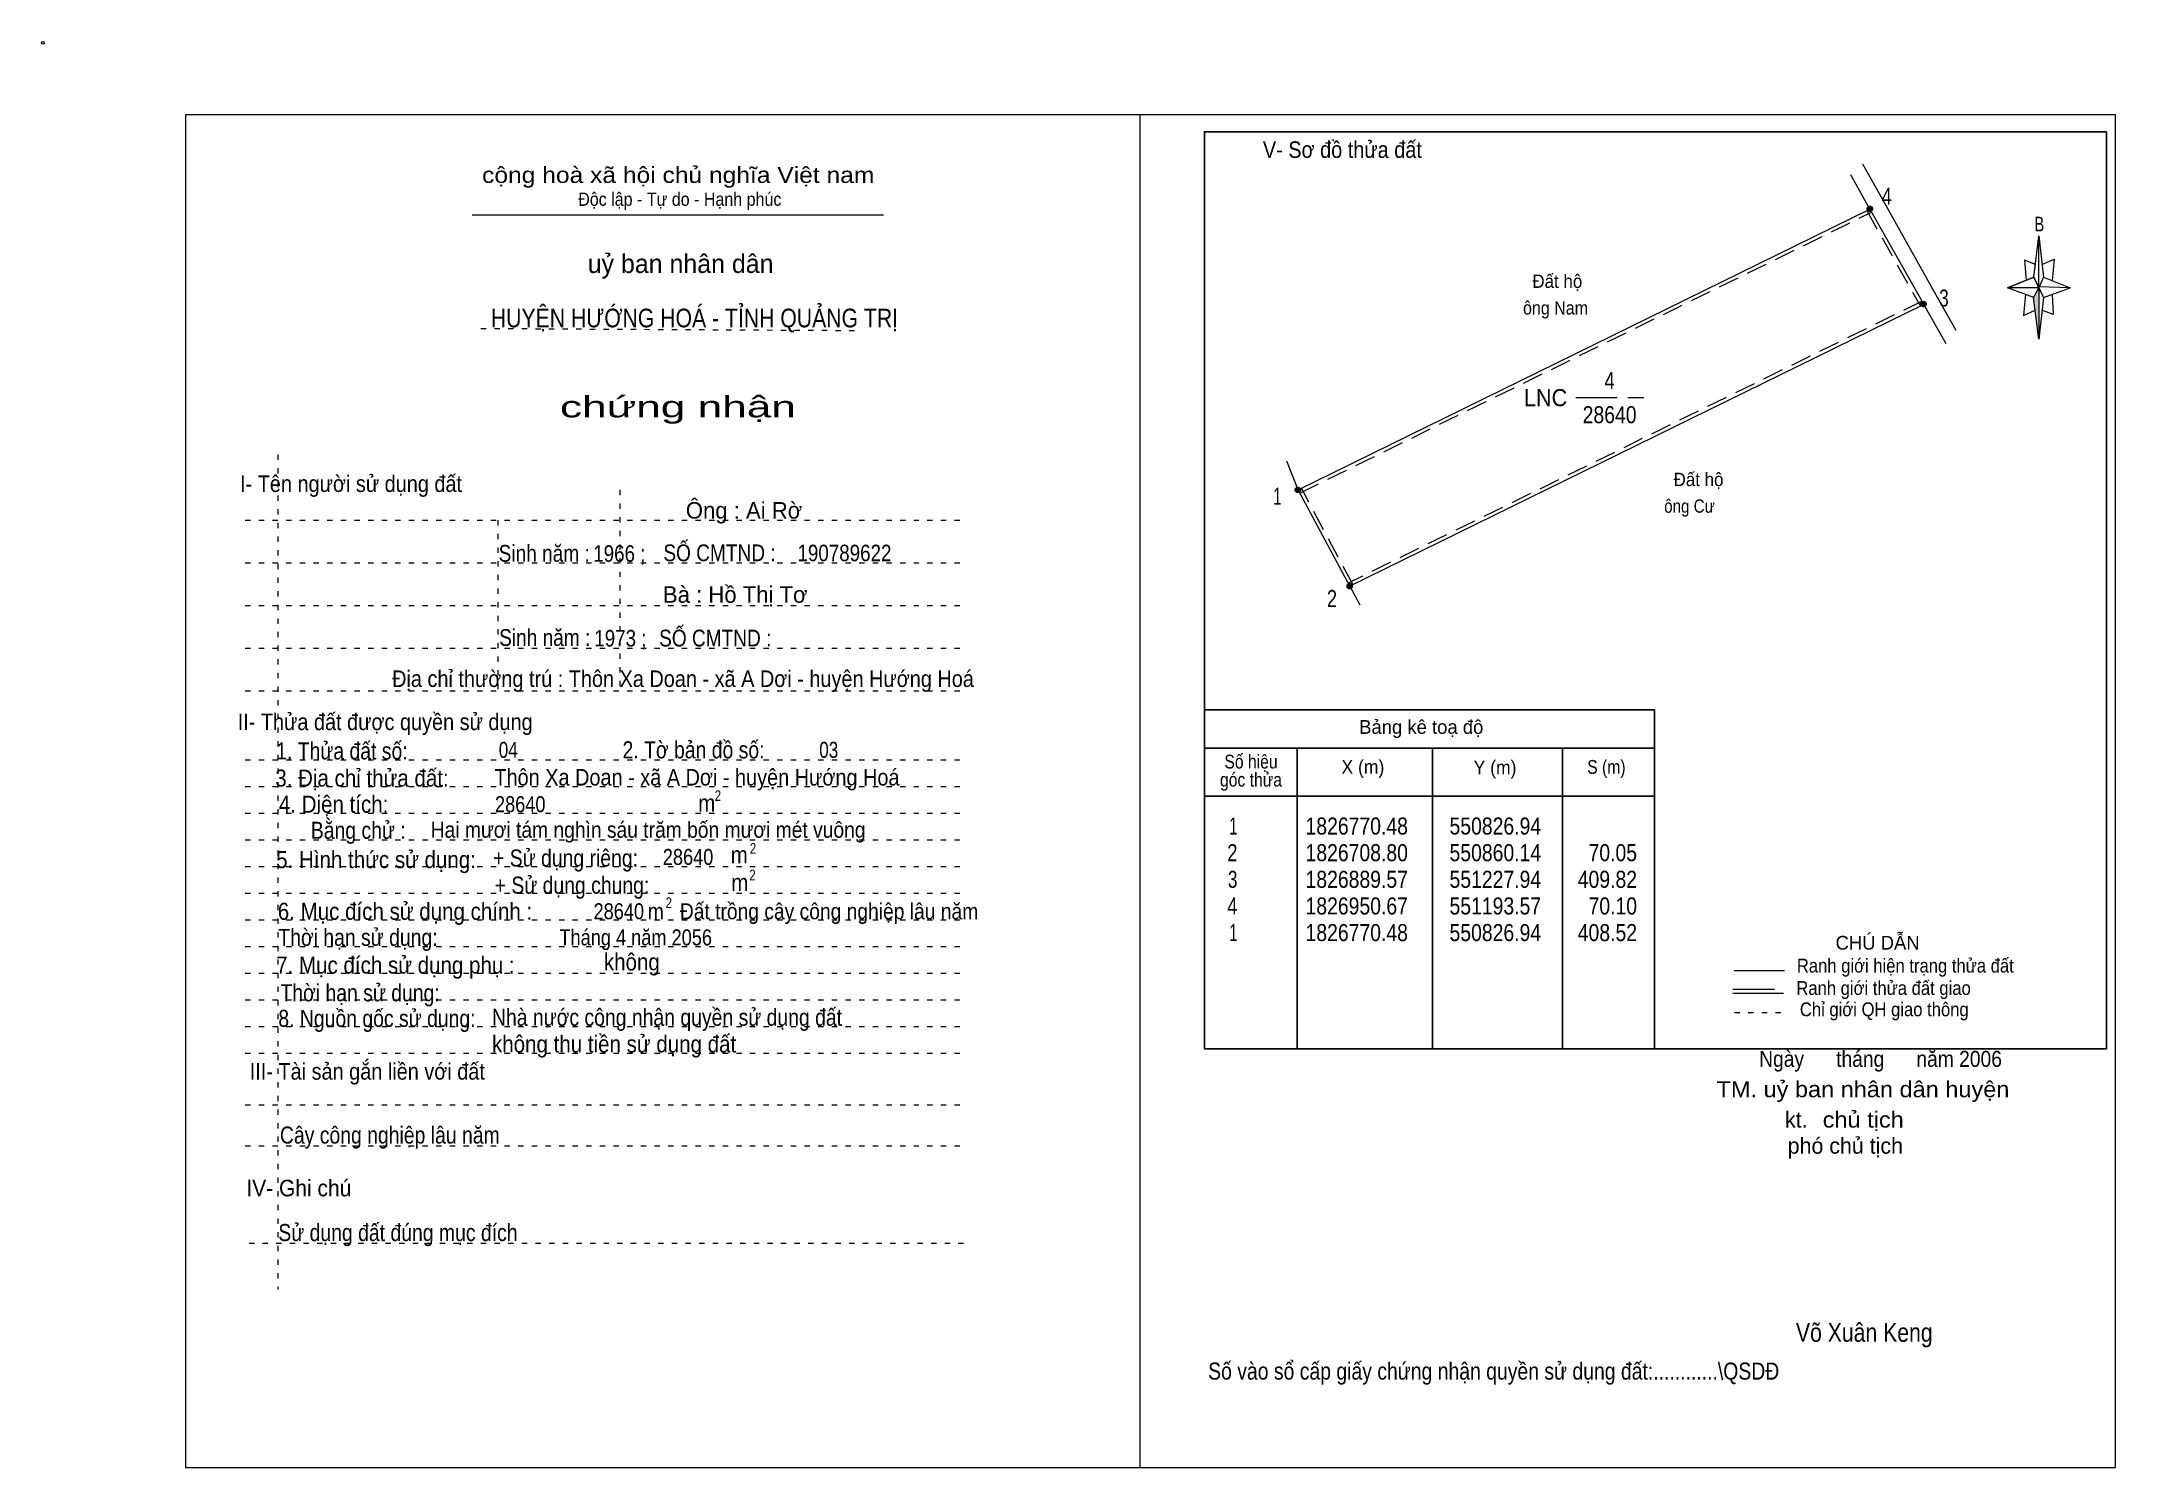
# Model space of a CAD drawing. Header units: centimetres. Extents: x -1.6 to 37.4, y -1.3 to 25.5.
import ezdxf
from ezdxf.enums import TextEntityAlignment as Align

# ---------------------------------------------------------------- set-up
doc = ezdxf.new("R2010")
doc.units = ezdxf.units.CM
doc.header["$LTSCALE"] = 0.13
for name, pattern in [('DOTTED', [1.5, 0.3, -1.2]), ('LONG_DASHED', [7.5, 6, -1.5]), ('MEDIUM_DASHED', [4.5, 3, -1.5])]:
    doc.linetypes.add(name, pattern=pattern)
for name, color, linetype, lineweight in [('1', 7, 'DOTTED', 13), ('10', 7, 'Continuous', 13), ('2', 7, 'Continuous', 25), ('3', 7, 'Continuous', 13), ('30', 7, 'Continuous', 13), ('32', 7, 'LONG_DASHED', 13), ('33', 7, 'LONG_DASHED', 13), ('35', 7, 'Continuous', 13)]:
    doc.layers.add(name, color=color, linetype=linetype, lineweight=lineweight)

msp = doc.modelspace()

# ---------------------------------------------------------------- hatches: boundary and pattern name
at = {"layer": '30'}
msp.add_hatch(color=256, dxfattribs=at).paths.add_polyline_path([(35.91, 20.87), (35.91, 19.91), (35.81, 20.69)])
at = {"layer": '32'}
for points in [[(32.79, 22.3548, 1), (32.69, 22.3548, 1)], [(33.7964, 20.5657, 1), (33.6964, 20.5657, 1)], [(22.0545, 17.0786, 1), (21.9545, 17.0786, 1)], [(23.0267, 15.2725, 1), (22.9267, 15.2725, 1)]]:
    msp.add_hatch(color=256, dxfattribs=at).paths.add_polyline_path(points)

# ---------------------------------------------------------------- linework, layer by layer
at = {"layer": '1', "linetype": 'Continuous'}
msp.add_line((6.51, 22.24), (14.23, 22.24), dxfattribs=at)
at = {"layer": '1'}
for p, q in [((6.67, 20.11), (13.82, 20.07)), ((2.86, 17.74), (2.86, 2.07)), ((9.28, 17.08), (9.28, 13.31)), ((2.25, 16.51), (15.75, 16.51)), ((6.99, 16.51), (6.99, 13.31)), ((2.25, 15.71), (15.75, 15.71)), ((2.25, 14.91), (15.75, 14.91)), ((2.25, 14.11), (15.75, 14.11)), ((2.25, 13.31), (15.75, 13.31)), ((2.25, 12.01), (15.75, 12.01)), ((2.25, 11.51), (15.75, 11.51)), ((2.25, 11.01), (15.75, 11.01)), ((2.25, 10.51), (15.75, 10.51)), ((2.25, 10.01), (15.75, 10.01)), ((2.25, 9.51), (15.75, 9.51)), ((2.25, 9.01), (15.75, 9.01)), ((2.25, 8.51), (15.75, 8.51)), ((2.25, 8.01), (15.75, 8.01)), ((2.25, 7.51), (15.75, 7.51)), ((2.25, 7.01), (15.75, 7.01)), ((2.25, 6.51), (15.75, 6.51)), ((2.25, 5.54), (15.75, 5.54)), ((2.25, 4.77), (15.75, 4.77)), ((2.32, 2.94), (15.82, 2.94))]:
    msp.add_line(p, q, dxfattribs=at)
at = {"layer": '10'}
for p, q in [((32.74, 22.35), (32.38, 22.99)), ((34.36, 20.07), (34.01, 20.69)), ((34.17, 19.82), (33.75, 20.56)), ((22.01, 17.08), (21.8, 17.62)), ((22.98, 15.27), (23.17, 14.92))]:
    msp.add_line(p, q, dxfattribs=at)
at = {"layer": '10', "linetype": 'MEDIUM_DASHED'}
for p, q in [((22.04, 17.02), (32.77, 22.29)), ((32.68, 22.32), (33.69, 20.53)), ((33.72, 20.62), (22.95, 15.33)), ((23.04, 15.3), (22.07, 17.11))]:
    msp.add_line(p, q, dxfattribs=at)
at = {"layer": '10'}
msp.add_lwpolyline([(34.01, 20.69), (33.01, 22.48), (32.61, 23.19)], dxfattribs=at)
msp.add_lwpolyline([(22.98, 15.27), (22.01, 17.08), (32.74, 22.35), (33.75, 20.56)], close=True, dxfattribs=at)
msp.add_circle((-1.55, 25.47), 0.025, dxfattribs=at)
at = {"layer": '2'}
for p, q in [((20.25, 12.95), (28.7, 12.95)), ((28.7, 6.59), (28.7, 12.95)), ((20.25, 12.23), (28.7, 12.23)), ((21.99, 6.59), (21.99, 12.23)), ((24.53, 10.89), (24.53, 12.23)), ((26.97, 12.23), (26.97, 6.59)), ((20.25, 11.33), (28.7, 11.33))]:
    msp.add_line(p, q, dxfattribs=at)
msp.add_lwpolyline([(37.18, 23.8), (20.25, 23.8), (20.25, 6.59), (37.18, 6.59)], close=True, dxfattribs=at)
msp.add_lwpolyline([(24.53, 6.59), (24.53, 10.39), (24.53, 10.89)], dxfattribs=at)
at = {"layer": '3'}
msp.add_line((19.04, 24.12), (19.04, -1.27), dxfattribs=at)
for points in [[(19.04, 24.12), (1.13, 24.12), (1.13, -1.27), (19.04, -1.27)], [(19.04, -1.27), (37.35, -1.27), (37.35, 24.12), (19.04, 24.12)]]:
    msp.add_lwpolyline(points, dxfattribs=at)
at = {"layer": '30'}
for p, q in [((35.82, 21.07), (35.91, 21.85)), ((36, 21.07), (36.5, 20.87)), ((35.82, 20.69), (35.32, 20.87)), ((36, 20.69), (35.91, 19.91)), ((36.16, 20.75), (36.18, 20.37)), ((36.18, 20.37), (35.97, 20.45))]:
    msp.add_line(p, q, dxfattribs=at)
for points in [[(35.91, 21.85), (36, 21.07), (35.91, 20.87)], [(35.91, 20.87), (35.32, 20.87), (35.82, 21.07), (36, 20.69), (36.5, 20.87), (35.91, 20.89)], [(35.91, 20.87), (35.91, 19.91), (35.81, 20.69)]]:
    msp.add_lwpolyline(points, close=True, dxfattribs=at)
for points in [[(35.97, 21.31), (36.2, 21.41), (36.16, 21.01)], [(35.91, 20.87), (35.82, 21.07), (35.32, 20.87)], [(35.85, 21.31), (35.64, 21.39), (35.67, 21.01)], [(35.66, 20.75), (35.62, 20.35), (35.84, 20.45)], [(35.91, 20.87), (36, 20.69), (36.5, 20.87)]]:
    msp.add_lwpolyline(points, dxfattribs=at)
at = {"layer": '32'}
for centre in [(32.74, 22.3548), (33.7464, 20.5657), (22.0045, 17.0786), (22.9767, 15.2725)]:
    msp.add_circle(centre, 0.05, dxfattribs=at)
at = {"layer": '33'}
msp.add_line((27.22, 18.81), (28.5, 18.81), dxfattribs=at)
at = {"layer": '35'}
for p, q in [((30.19, 8.06), (31.14, 8.06)), ((30.17, 7.63), (31.12, 7.63))]:
    msp.add_line(p, q, dxfattribs=at)
at = {"layer": '35', "linetype": 'LONG_DASHED'}
msp.add_line((30.17, 7.71), (31.12, 7.71), dxfattribs=at)
at = {"layer": '35', "linetype": 'DOTTED'}
msp.add_line((30.2, 7.27), (31.19, 7.27), dxfattribs=at)

# ---------------------------------------------------------------- texts
at = {"layer": '1'}
for s, height, width, p in [('V- Sơ đồ thửa đất', 0.31, 0.9, (22.84, 23.31)), ('cộng hoà xã hội chủ nghĩa Việt nam', 0.3, 1.15, (10.375, 22.84)), ('Độc lập - Tự do - Hạnh phúc', 0.25, 0.9, (10.405, 22.41)), ('chứng nhận', 0.4, 1.55, (10.37, 18.44)), ('I- Tên người sử dụng đất', 0.31, 0.9, (4.235, 17.04)), ('II- Thửa đất được quyền sử dụng', 0.31, 0.9, (4.875, 12.57)), ('III- Tài sản gắn liền với đất', 0.31, 0.9, (4.54, 6.01)), ('IV- Ghi chú', 0.31, 0.95, (3.255, 3.82))]:
    msp.add_text(s, height=height, dxfattribs=dict(at, width=width)).set_placement(p, align=Align.CENTER)
msp.add_text('uỷ ban nhân dân', height=0.35, dxfattribs=at).set_placement((10.42, 21.15), align=Align.CENTER)
at = {"layer": '10'}
for s, width, p in [('  Đất hộ', 0.95, (26.23, 20.87)), ('ông Nam', 0.9, (26.23, 20.37)), ('  Đất hộ', 0.95, (28.88, 17.15)), ('ông Cư', 0.85, (28.88, 16.65))]:
    msp.add_text(s, height=0.25, dxfattribs=dict(at, width=width)).set_placement(p)
for s, height, p in [('Ông : Ai Rờ', 0.31, (11.61, 16.54)), ('Bà : Hồ Thị Tơ', 0.31, (11.445, 14.96)), ('kt.  ', 0.3, (31.47, 5.11)), ('phó chủ tịch ', 0.3, (32.335, 4.62))]:
    msp.add_text(s, height=height, dxfattribs=at).set_placement(p, align=Align.CENTER)
for s, height, width, p in [('Sinh năm :', 0.3149, 0.85, (7.86, 15.73)), ('1966 ;', 0.31, 0.85, (9.27, 15.73)), ('SỐ CMTND :', 0.3149, 0.85, (11.15, 15.74)), ('190789622', 0.31, 0.85, (13.495, 15.74)), ('Sinh năm :', 0.3149, 0.85, (7.87, 14.15)), ('1973 ;', 0.31, 0.85, (9.29, 14.14)), ('SỐ CMTND :', 0.3149, 0.85, (11.07, 14.14)), ('Địa chỉ thường trú : Thôn Xa Doan - xã A Dơi - huyện Hướng Hoá', 0.31, 0.9, (10.465, 13.38)), ('04', 0.3, 0.8, (7.185, 12.05)), ('03', 0.3, 0.8, (13.2, 12.05)), (' Thôn Xa Doan - xã A Dơi - huyện Hướng Hoá', 0.31, 0.9, (10.675, 11.53)), ('28640', 0.3, 0.85, (7.41, 11.03)), ('Hai mươi tám nghìn sáu trăm bốn mươi mét vuông ', 0.3, 0.9, (9.86, 10.55)), ('28640', 0.3, 0.85, (10.56, 10.04)), ('m   Đất trồng cây công nghiệp lâu năm ', 0.3, 0.9, (12.955, 9.02)), ('28640', 0.3, 0.85, (9.26, 9.02)), ('Tháng 4 năm 2056 ', 0.3, 0.85, (9.625, 8.53)), ('Ngày      tháng      năm 2006', 0.3, 0.9, (32.94, 6.25)), ('TM. uỷ ban nhân dân huyện', 0.3, 1.1, (32.61, 5.68)), ('chủ tịch', 0.3, 1.1, (32.615, 5.11)), ('Võ Xuân Keng ', 0.35, 0.85, (32.69, 1.09))]:
    msp.add_text(s, height=height, dxfattribs=dict(at, width=width)).set_placement(p, align=Align.CENTER)
at = {"layer": '2'}
for s, height, width, p in [('HUYỆN HƯỚNG HOÁ - TỈNH QUẢNG TRỊ', 0.35, 0.85, (10.68, 20.13)), ('Số hiệu', 0.2591, 0.85, (21.125, 11.85)), ('3. Địa chỉ thửa đất:', 0.32, 0.9, (4.44, 11.51)), ('góc thửa', 0.2591, 0.85, (21.125, 11.51)), ('X (m)', 0.2591, 0.95, (23.225, 11.75)), ('Y (m)', 0.2591, 0.95, (25.705, 11.74)), ('S (m)', 0.2591, 0.85, (27.795, 11.75)), ('Số vào sổ cấp giấy chứng nhận quyền sử dụng đất:............\\QSDĐ', 0.32, 0.85, (25.68, 0.38))]:
    msp.add_text(s, height=height, dxfattribs=dict(at, width=width)).set_placement(p, align=Align.CENTER)
msp.add_text('Bảng kê toạ độ', height=0.2591, dxfattribs=at).set_placement((24.32, 12.5), align=Align.CENTER)
for s, height, width, p in [('1. Thửa đất số:', 0.32, 0.85, (2.83, 12.02)), ('2. Tờ bản đồ số:', 0.32, 0.85, (9.33, 12.04)), ('4. Diện tích:', 0.32, 0.9, (2.88, 11.02)), ('m', 0.32, 0.9, (10.75, 11.04)), ('2', 0.2, 0.8, (11.06, 11.24)), ('Bằng chử :', 0.32, 0.85, (3.48, 10.53)), ('5. Hình thức sử dụng:', 0.32, 0.9, (2.83, 9.98)), ('+ Sử dụng riêng:', 0.32, 0.85, (6.9, 10.01)), ('m', 0.32, 0.9, (11.36, 10.07)), ('2', 0.2, 0.8, (11.72, 10.25)), ('+ Sử dụng chung:', 0.32, 0.85, (6.93, 9.5)), ('m', 0.32, 0.9, (11.37, 9.55)), ('2', 0.2, 0.8, (11.71, 9.75)), ('6. Mục đích sử dụng chính : ', 0.32, 0.9, (2.86, 9.01)), ('2', 0.2, 0.8, (10.14, 9.23)), ('Thời hạn sử dụng: ', 0.32, 0.85, (2.87, 8.52)), ('7. Mục đích sử dụng phụ : ', 0.32, 0.9, (2.83, 8)), ('không', 0.32, 0.9, (8.98, 8.06)), ('Thời hạn sử dụng: ', 0.32, 0.85, (2.91, 7.48)), ('8. Nguồn gốc sử dụng: ', 0.32, 0.85, (2.87, 7)), ('Nhà nước công nhận quyền sử dụng đất  ', 0.32, 0.85, (6.88, 7.02)), ('không thu tiền sử dụng đất', 0.32, 0.9, (6.88, 6.52)), ('Cây công nghiệp lâu năm', 0.32, 0.85, (2.9, 4.81)), ('Sử dụng đất đúng mục đích', 0.32, 0.85, (2.87, 2.98))]:
    msp.add_text(s, height=height, dxfattribs=dict(at, width=width)).set_placement(p)
at = {"layer": '30', "width": 0.75}
msp.add_text('B', height=0.2756, dxfattribs=at).set_placement((35.92, 21.93), align=Align.CENTER)
at = {"layer": '30'}
for s, width, p in [('1', 0.65, (20.87, 10.61)), ('1826770.48', 0.85, (24.07, 10.61)), ('550826.94', 0.85, (26.57, 10.61)), ('550826.94', 0.85, (26.57, 10.61)), ('2', 0.8, (20.87, 10.11)), ('1826708.80', 0.85, (24.07, 10.11)), ('550860.14', 0.85, (26.57, 10.11)), ('70.05', 0.85, (28.37, 10.11)), ('3', 0.75, (20.87, 9.61)), ('1826889.57', 0.85, (24.07, 9.61)), ('551227.94', 0.85, (26.57, 9.61)), ('409.82', 0.85, (28.37, 9.61)), ('4', 0.8, (20.87, 9.11)), ('1826950.67', 0.85, (24.07, 9.11)), ('551193.57', 0.85, (26.57, 9.11)), ('70.10', 0.85, (28.37, 9.11)), ('1', 0.65, (20.87, 8.61)), ('1826770.48', 0.85, (24.07, 8.61)), ('550826.94', 0.85, (26.57, 8.61)), ('408.52', 0.85, (28.37, 8.61))]:
    msp.add_text(s, height=0.32, dxfattribs=dict(at, width=width)).set_placement(p, align=Align.RIGHT)
at = {"layer": '32'}
for s, width, p in [('4', 0.8, (33.055, 22.43)), ('3', 0.75, (34.13, 20.52)), ('1', 0.65, (21.62, 16.8)), ('2', 0.8, (22.645, 14.88))]:
    msp.add_text(s, height=0.32, dxfattribs=dict(at, width=width)).set_placement(p, align=Align.CENTER)
at = {"layer": '33'}
for s, width, p in [('4', 0.8, (27.855, 18.97)), ('28640', 0.85, (27.855, 18.33))]:
    msp.add_text(s, height=0.32, dxfattribs=dict(at, width=width)).set_placement(p, align=Align.CENTER)
at = {"layer": '33', "width": 0.95}
msp.add_text('LNC', height=0.32, dxfattribs=at).set_placement((27.06, 18.65), align=Align.RIGHT)
at = {"layer": '35'}
msp.add_text('CHÚ DẪN', height=0.2591, dxfattribs=at).set_placement((32.885, 8.45), align=Align.CENTER)
at = {"layer": '35', "width": 0.9}
for s, p in [('Ranh giới hiện trạng thửa đất', (33.405, 8.02)), ('Ranh giới thửa đất giao ', (33.04, 7.6)), ('Chỉ giới QH giao thông', (33.01, 7.2))]:
    msp.add_text(s, height=0.2591, dxfattribs=at).set_placement(p, align=Align.CENTER)

doc.saveas('drawing.dxf')
